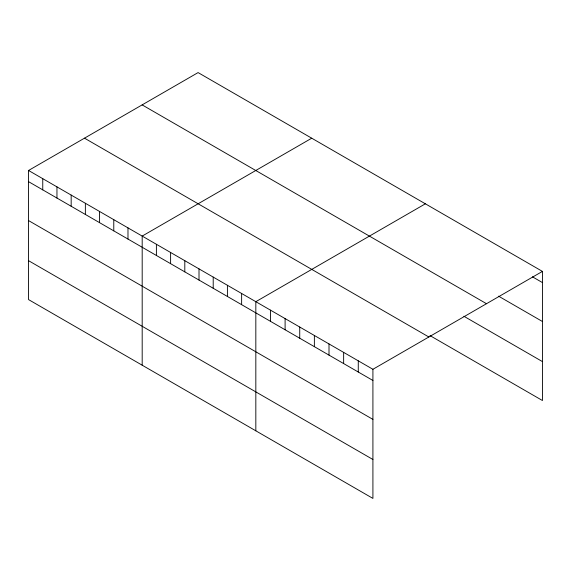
<?xml version="1.0" encoding="UTF-8"?>
<svg xmlns="http://www.w3.org/2000/svg" width="571" height="571" viewBox="0 0 571 571"><rect width="100%" height="100%" fill="white"/><g stroke="black" fill="none" stroke-linecap="round" stroke-linejoin="round"><path stroke-width="0.86" d="M28.55 170.472L372.913 369.287L372.913 498.412L28.55 299.597L28.55 170.472L198.087 72.588L542.45 271.403L542.45 400.528L429.992 335.598M311.73 138.196L142.186 236.08L142.186 365.204M425.366 203.811L255.829 301.688L255.829 430.812M372.913 369.287L542.45 271.403M532.436 276.807L542.45 282.588M498.547 296.156L542.45 321.509M142.143 104.893L486.499 303.708M463.88 316.248L542.45 361.607M84.501 138.175L428.857 336.99M28.55 181.657L372.913 380.472M28.55 220.577L372.913 419.392M28.55 260.676L372.913 459.491M358.274 360.836L358.274 372.021M343.642 352.386L343.642 363.57M329.003 343.942L329.003 355.126M314.371 335.491L314.371 346.676M299.732 327.04L299.732 338.225M285.1 318.589L285.1 329.774M270.461 310.139L270.461 321.323M241.626 293.487L241.626 304.671M227.415 285.286L227.415 296.47M213.211 277.085L213.211 288.269M199.008 268.884L199.008 280.068M184.804 260.683L184.804 271.867M170.601 252.482L170.601 263.666M156.397 244.281L156.397 255.465M127.983 227.879L127.983 239.063M113.779 219.678L113.779 230.862M99.575 211.477L99.575 222.661M85.372 203.276L85.372 214.46M71.168 195.075L71.168 206.259M56.957 186.874L56.957 198.058M42.754 178.673L42.754 189.857"/></g></svg>
